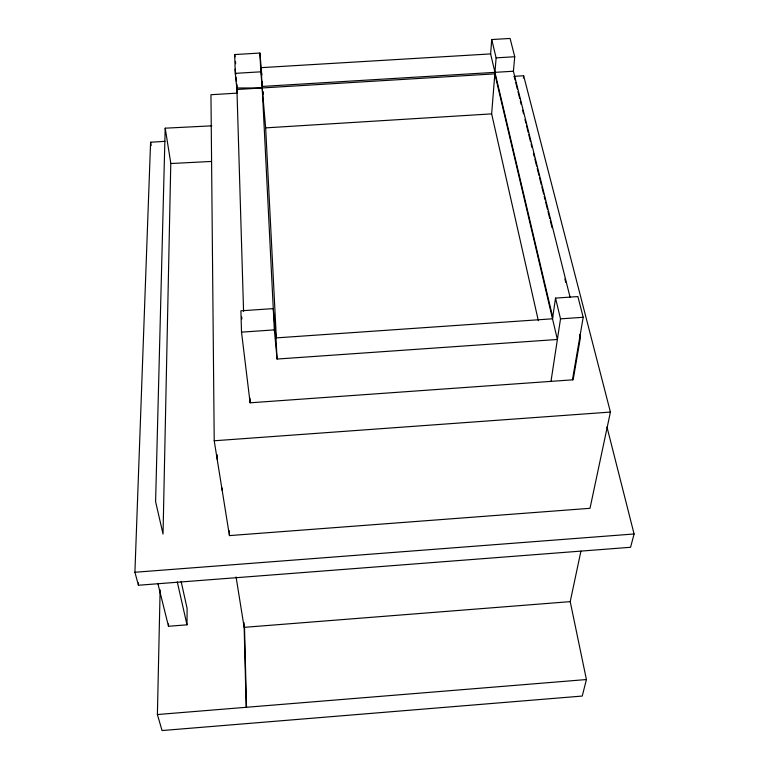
<?xml version="1.0" encoding="UTF-8"?>
<svg xmlns="http://www.w3.org/2000/svg" width="769" height="769" viewBox="0 0 769 769"><rect width="100%" height="100%" fill="white"/><g stroke="black" fill="none" stroke-linecap="round" stroke-linejoin="round"><path stroke-width="1.15" d="M157.847 583.402L168.488 626.274L186.992 624.822L187.098 608.385L181.128 581.47M168.488 626.274L168.526 623.928M170.785 163.191L163.038 534.032L155.598 501.648L165.2 128.183L211.831 125.837M580.922 551.133L570.214 601.637L586.42 679.546L582.248 696.051L162.057 730.55L157.395 714.536L160.125 589.813M606.962 426.958L634.089 533.974L630.58 547.278L138.42 585.247L138.497 582.844M138.42 585.247L134.911 572.261L150.589 142.236L164.951 141.342M570.06 297.161L513.404 71.229L514.74 56.743L510.087 38.45L491.718 39.536L490.632 54.003L552.728 317.309M538.348 320.721L491.651 113.87L496.111 57.858L491.718 39.536M523.41 78.063L523.641 75.737L514.057 76.323M572.453 379.838L583.2 317.289L577.884 296.574L555.526 298.103L552.517 318.799L275.994 337.908L273.283 308.609L240.908 310.811L241.514 332.141L250.117 402.802L573.145 379.79L580.364 337.87L579.509 334.428M550.989 381.366L560.524 318.856L555.526 298.103M523.641 75.737L610.423 412.069L590.006 508.309L229.441 535.599L214.215 440.772L210.956 94.722L237.313 93.126M157.395 714.536L586.42 679.546M570.214 601.637L244.157 627.341L236.073 576.961M134.911 572.261L634.089 533.974M214.215 440.772L610.423 412.069M236.66 83.773L236.785 87.983L262.219 87.954L274.341 329.882L277.061 359.046L557.381 339.475L494.832 73.853L236.939 89.483M579.653 337.918L580.364 337.87M241.514 332.141L274.341 329.882M560.524 318.856L583.2 317.289M237.188 91.857L235.266 73.353L234.718 54.551L259.912 53.051L260.835 71.815L265.651 127.875L491.651 113.87M490.728 53.907L261.162 67.653L262.094 86.445L513.404 71.229M235.266 73.353L260.835 71.815M496.111 57.858L514.74 56.743M211.504 161.442L170.843 163.528L165.2 128.183M514.211 76.516L515.086 80.005M515.663 82.331L517.412 89.31M517.989 91.636L519.738 98.615M520.325 100.941L521.199 104.43M522.651 110.246L523.526 113.735M524.987 119.551L525.852 123.04M526.438 125.366L528.188 132.345M528.764 134.671L530.514 141.65M531.1 143.976L531.975 147.465M533.426 153.281L534.301 156.77M534.888 159.096L536.627 166.075M537.214 168.401L538.963 175.38M539.54 177.706L541.289 184.685M541.876 187.011L543.616 193.99M544.202 196.316L545.077 199.805M545.654 202.132L547.403 209.11M547.989 211.437L549.739 218.415M550.316 220.741L552.065 227.72M564.879 278.897L565.753 282.386M177.283 581.912L186.992 624.822M150.589 142.236L151.166 145.572M241.62 316.674L241.899 319.01M234.718 54.551L234.958 56.848M235.429 61.453L235.67 63.75M235.141 69.143L235.727 74.776M235.958 77.025L236.429 81.524M259.912 53.051L261.796 75.093M263.209 91.694L263.411 94.068M265.651 127.875L276.321 337.495M275.994 337.908L277.061 359.046M261.287 69.162L261.566 74.776M261.902 81.504L262.018 83.754M249.973 398.14L250.117 402.802M236.794 84.773L243.571 311.31M244.504 627.321L246.522 707.269M244.042 622.573L246.157 707.297M229.354 530.802L229.441 535.599M222.154 488.036L222.183 490.439M217.166 454.69L217.223 459.487"/></g></svg>
